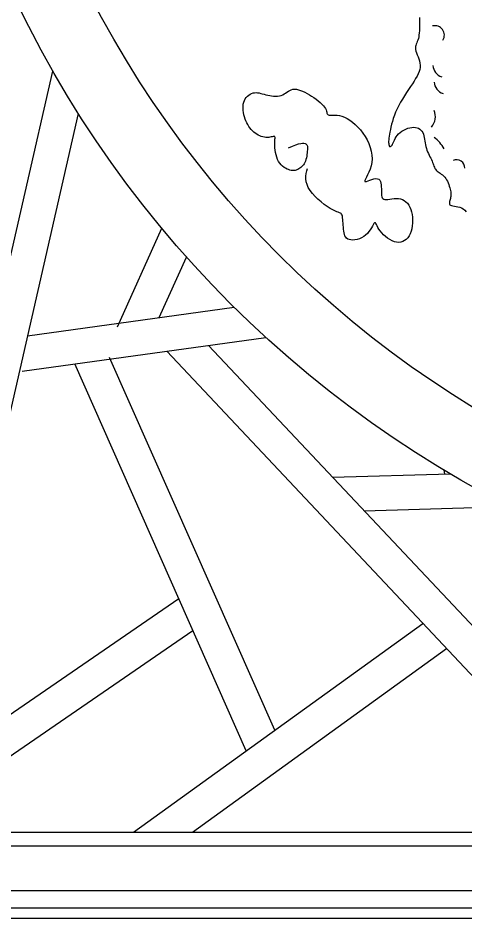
# Model space of a CAD drawing. Extents: x 2475 to 5335, y 627 to 2827.
# Drawn here: x 3329 to 3589, y 1177 to 1701 of the extents above; entities that cross this region are included whole.
import ezdxf

# ---------------------------------------------------------------- set-up
doc = ezdxf.new("R2010")
doc.units = 0
doc.header["$MEASUREMENT"] = 0
for name, color, linetype in [('3', 3, 'CONTINUOUS'), ('4', 4, 'CONTINUOUS'), ('7', 7, 'CONTINUOUS')]:
    doc.layers.add(name, color=color, linetype=linetype)

msp = doc.modelspace()

# ---------------------------------------------------------------- linework, layer by layer
at = {"layer": '3', "linetype": 'ByBlock'}
for p, q in [((3281.09, 1373.94), (3349, 1670.27)), ((3294.09, 1341.16), (3363.85, 1645.55)), ((3386.47, 1521.37), (3412.36, 1578.75)), ((3410.85, 1526.77), (3426.75, 1562.01)), ((3334.2, 1516.18), (3454.44, 1532.79)), ((3331.03, 1495.56), (3472.96, 1515.16)), ((3439.49, 1510.54), (3706.11, 1227.44)), ((3478.05, 1286.67), (3382, 1503.57)), ((3415.18, 1507.18), (3678.64, 1227.44)), ((3461.47, 1274.71), (3361.79, 1499.8)), ((3511.69, 1433.88), (3580.21, 1435.91)), ((3577.07, 1435.82), (3576.74, 1437.96)), ((3530.02, 1414.41), (3614.85, 1416.93)), ((3224.12, 1227.44), (3422.23, 1363.33)), ((3395.94, 1227.44), (3564.27, 1348.87)), ((3259.48, 1227.44), (3430.47, 1344.73)), ((3430.12, 1227.44), (3578.1, 1334.19))]:
    msp.add_line(p, q, dxfattribs=at)
at = {"layer": '3'}
for p, q in [((2474.88, 1219.44), (5334.88, 1219.44)), ((2493.88, 1193.44), (5315.88, 1193.44)), ((2498.88, 1183.44), (5310.88, 1183.44))]:
    msp.add_line(p, q, dxfattribs=at)
for points in [[(3562.3, 1701.41), (3562.3, 1699.74), (3562.3, 1698.13), (3562.29, 1696.58), (3562.27, 1695.11), (3562.22, 1693.72), (3562.14, 1692.41), (3562.02, 1691.2), (3561.86, 1690.09), (3561.64, 1689.09), (3561.36, 1688.19), (3561.05, 1687.38), (3560.73, 1686.63), (3560.44, 1685.91), (3560.19, 1685.2), (3560.02, 1684.47), (3559.96, 1683.69), (3560.04, 1682.83), (3560.26, 1681.89), (3560.6, 1680.86), (3561.02, 1679.75), (3561.47, 1678.59), (3561.9, 1677.39), (3562.28, 1676.15), (3562.56, 1674.9), (3562.7, 1673.65), (3562.66, 1672.4), (3562.44, 1671.16), (3562.06, 1669.9), (3561.54, 1668.61), (3560.87, 1667.27), (3560.08, 1665.88), (3559.17, 1664.41), (3558.17, 1662.86), (3557.08, 1661.22), (3555.93, 1659.49), (3554.75, 1657.69), (3553.56, 1655.84), (3552.38, 1653.95), (3551.25, 1652.04), (3550.2, 1650.13), (3549.24, 1648.22), (3548.4, 1646.34), (3547.68, 1644.49), (3547.06, 1642.69), (3546.53, 1640.95), (3546.08, 1639.27), (3545.7, 1637.68), (3545.38, 1636.17), (3545.11, 1634.77), (3544.88, 1633.48), (3544.69, 1632.3), (3544.54, 1631.23), (3544.43, 1630.26), (3544.36, 1629.4), (3544.34, 1628.65), (3544.37, 1628), (3544.44, 1627.45), (3544.57, 1627), (3544.73, 1626.66), (3544.94, 1626.43), (3545.18, 1626.32), (3545.44, 1626.33), (3545.72, 1626.48), (3546.01, 1626.76), (3546.31, 1627.18), (3546.61, 1627.75), (3546.93, 1628.45), (3547.29, 1629.24), (3547.69, 1630.1), (3548.17, 1631), (3548.73, 1631.92), (3549.39, 1632.83), (3550.17, 1633.71), (3551.09, 1634.52), (3552.11, 1635.27), (3553.21, 1635.92), (3554.37, 1636.49), (3555.55, 1636.94), (3556.73, 1637.28), (3557.88, 1637.49), (3558.97, 1637.57), (3559.98, 1637.49), (3560.89, 1637.28), (3561.72, 1636.94), (3562.47, 1636.47), (3563.12, 1635.89), (3563.69, 1635.21), (3564.17, 1634.43), (3564.57, 1633.57), (3564.88, 1632.64), (3565.12, 1631.65), (3565.31, 1630.6), (3565.48, 1629.53), (3565.65, 1628.44), (3565.82, 1627.34), (3566.03, 1626.25), (3566.3, 1625.19), (3566.63, 1624.16), (3567.03, 1623.16), (3567.46, 1622.2), (3567.92, 1621.28), (3568.38, 1620.38), (3568.83, 1619.51), (3569.25, 1618.68), (3569.63, 1617.86), (3569.95, 1617.08), (3570.23, 1616.32), (3570.48, 1615.59), (3570.73, 1614.9), (3570.99, 1614.25), (3571.28, 1613.63), (3571.62, 1613.06), (3572.03, 1612.54), (3572.52, 1612.06), (3573.08, 1611.62), (3573.7, 1611.18), (3574.35, 1610.74), (3575.01, 1610.28), (3575.68, 1609.77), (3576.34, 1609.2), (3576.96, 1608.54), (3577.54, 1607.8), (3578.06, 1606.97), (3578.54, 1606.09), (3578.96, 1605.17), (3579.34, 1604.22), (3579.66, 1603.28), (3579.93, 1602.37), (3580.16, 1601.49), (3580.33, 1600.67), (3580.46, 1599.91), (3580.54, 1599.19), (3580.58, 1598.51), (3580.57, 1597.86), (3580.52, 1597.24), (3580.42, 1596.63), (3580.29, 1596.03), (3580.13, 1595.43), (3579.96, 1594.85), (3579.81, 1594.28), (3579.71, 1593.75), (3579.69, 1593.26), (3579.79, 1592.83), (3580.02, 1592.46), (3580.43, 1592.17), (3581.02, 1591.96), (3581.78, 1591.8), (3582.66, 1591.66), (3583.64, 1591.5), (3584.68, 1591.3), (3585.73, 1591.01), (3586.77, 1590.6), (3587.76, 1590.04), (3588.66, 1589.3), (3589.49, 1588.4)], [(3486.05, 1625.48), (3488.41, 1626.59), (3490.37, 1627.38), (3491.98, 1627.9), (3493.27, 1628.18), (3494.29, 1628.28), (3495.07, 1628.22), (3495.68, 1628.06), (3496.14, 1627.83), (3496.49, 1627.58), (3496.76, 1627.3), (3496.94, 1626.97), (3497.06, 1626.59), (3497.12, 1626.15), (3497.13, 1625.63), (3497.11, 1625.03), (3497.07, 1624.33), (3497.01, 1623.53), (3496.92, 1622.65), (3496.82, 1621.71), (3496.67, 1620.74), (3496.49, 1619.77), (3496.26, 1618.81), (3495.98, 1617.89), (3495.64, 1617.05), (3495.23, 1616.29), (3494.77, 1615.62), (3494.26, 1615.03), (3493.72, 1614.51), (3493.17, 1614.06), (3492.6, 1613.67), (3492.04, 1613.33), (3491.49, 1613.04), (3490.96, 1612.8), (3490.45, 1612.6), (3489.94, 1612.44), (3489.41, 1612.35), (3488.86, 1612.31), (3488.27, 1612.34), (3487.62, 1612.44), (3486.91, 1612.62), (3486.12, 1612.87), (3485.28, 1613.22), (3484.4, 1613.66), (3483.51, 1614.21), (3482.64, 1614.87), (3481.8, 1615.65), (3481.02, 1616.56), (3480.33, 1617.62), (3479.74, 1618.81), (3479.25, 1620.11), (3478.85, 1621.48), (3478.54, 1622.89), (3478.31, 1624.28), (3478.16, 1625.64), (3478.07, 1626.9), (3478.04, 1628.05), (3478.06, 1629.04), (3478.12, 1629.88), (3478.18, 1630.58), (3478.24, 1631.14), (3478.26, 1631.57), (3478.22, 1631.89), (3478.11, 1632.09), (3477.9, 1632.19), (3477.57, 1632.2), (3477.14, 1632.14), (3476.6, 1632.04), (3475.99, 1631.91), (3475.29, 1631.78), (3474.54, 1631.67), (3473.73, 1631.61), (3472.89, 1631.62), (3472.02, 1631.72), (3471.13, 1631.91), (3470.23, 1632.19), (3469.33, 1632.55), (3468.44, 1632.99), (3467.56, 1633.51), (3466.71, 1634.1), (3465.88, 1634.77), (3465.1, 1635.5), (3464.36, 1636.29), (3463.66, 1637.15), (3463, 1638.07), (3462.4, 1639.05), (3461.84, 1640.09), (3461.33, 1641.19), (3460.88, 1642.34), (3460.48, 1643.54), (3460.14, 1644.78), (3459.87, 1646.04), (3459.7, 1647.31), (3459.61, 1648.56), (3459.63, 1649.78), (3459.76, 1650.95), (3460.02, 1652.06), (3460.4, 1653.09), (3460.91, 1654.03), (3461.51, 1654.88), (3462.2, 1655.63), (3462.95, 1656.27), (3463.76, 1656.8), (3464.6, 1657.21), (3465.45, 1657.49), (3466.31, 1657.64), (3467.18, 1657.67), (3468.06, 1657.61), (3468.96, 1657.47), (3469.88, 1657.27), (3470.84, 1657.03), (3471.84, 1656.76), (3472.89, 1656.49), (3473.99, 1656.23), (3475.12, 1656), (3476.28, 1655.81), (3477.43, 1655.68), (3478.58, 1655.63), (3479.69, 1655.66), (3480.76, 1655.8), (3481.76, 1656.06), (3482.69, 1656.44), (3483.56, 1656.92), (3484.39, 1657.45), (3485.19, 1658.01), (3486, 1658.54), (3486.83, 1659.01), (3487.7, 1659.39), (3488.63, 1659.63), (3489.63, 1659.71), (3490.71, 1659.62), (3491.85, 1659.39), (3493.04, 1659.02), (3494.29, 1658.54), (3495.57, 1657.94), (3496.88, 1657.26), (3498.21, 1656.49), (3499.55, 1655.65), (3500.88, 1654.77), (3502.17, 1653.84), (3503.4, 1652.9), (3504.53, 1651.94), (3505.53, 1651), (3506.39, 1650.08), (3507.08, 1649.2), (3507.58, 1648.37), (3507.92, 1647.6), (3508.15, 1646.91), (3508.31, 1646.29), (3508.46, 1645.76), (3508.63, 1645.32), (3508.87, 1644.99), (3509.23, 1644.77), (3509.73, 1644.66), (3510.4, 1644.64), (3511.2, 1644.65), (3512.14, 1644.66), (3513.21, 1644.64), (3514.4, 1644.53), (3515.69, 1644.3), (3517.09, 1643.91), (3518.58, 1643.33), (3520.14, 1642.55), (3521.74, 1641.59), (3523.35, 1640.45), (3524.95, 1639.13), (3526.51, 1637.64), (3528, 1635.99), (3529.4, 1634.19), (3530.67, 1632.25), (3531.81, 1630.19), (3532.79, 1628.04), (3533.58, 1625.83), (3534.17, 1623.6), (3534.55, 1621.37), (3534.68, 1619.18), (3534.55, 1617.05), (3534.15, 1615.01), (3533.56, 1613.1), (3532.85, 1611.34), (3532.11, 1609.78), (3531.43, 1608.43), (3530.88, 1607.34), (3530.56, 1606.53), (3530.54, 1606.04), (3530.88, 1605.88), (3531.54, 1605.99), (3532.43, 1606.28), (3533.49, 1606.67), (3534.64, 1607.08), (3535.79, 1607.43), (3536.88, 1607.63), (3537.84, 1607.61), (3538.59, 1607.31), (3539.16, 1606.74), (3539.57, 1605.96), (3539.84, 1605.02), (3540, 1603.97), (3540.09, 1602.85), (3540.12, 1601.72), (3540.13, 1600.61), (3540.13, 1599.58), (3540.16, 1598.64), (3540.23, 1597.8), (3540.38, 1597.07), (3540.61, 1596.47), (3540.97, 1595.99), (3541.47, 1595.65), (3542.13, 1595.47), (3542.97, 1595.43), (3543.96, 1595.51), (3545.07, 1595.67), (3546.28, 1595.84), (3547.53, 1596), (3548.81, 1596.09), (3550.07, 1596.07), (3551.28, 1595.9), (3552.42, 1595.53), (3553.48, 1594.97), (3554.44, 1594.24), (3555.31, 1593.34), (3556.07, 1592.29), (3556.73, 1591.09), (3557.29, 1589.77), (3557.72, 1588.32), (3558.04, 1586.77), (3558.23, 1585.15), (3558.3, 1583.48), (3558.26, 1581.8), (3558.09, 1580.14), (3557.8, 1578.53), (3557.39, 1577.01), (3556.86, 1575.6), (3556.21, 1574.34), (3555.45, 1573.23), (3554.59, 1572.3), (3553.63, 1571.55), (3552.58, 1570.99), (3551.45, 1570.64), (3550.25, 1570.51), (3548.99, 1570.6), (3547.68, 1570.93), (3546.35, 1571.47), (3545.02, 1572.18), (3543.72, 1573.03), (3542.48, 1573.99), (3541.33, 1575.02), (3540.3, 1576.1), (3539.41, 1577.18), (3538.69, 1578.23), (3538.11, 1579.22), (3537.65, 1580.11), (3537.28, 1580.87), (3536.97, 1581.47), (3536.69, 1581.86), (3536.42, 1582.01), (3536.12, 1581.89), (3535.77, 1581.48), (3535.36, 1580.81), (3534.87, 1579.96), (3534.3, 1578.96), (3533.63, 1577.89), (3532.86, 1576.79), (3531.98, 1575.72), (3530.97, 1574.75), (3529.84, 1573.91), (3528.61, 1573.22), (3527.32, 1572.68), (3526.02, 1572.28), (3524.73, 1572.03), (3523.51, 1571.93), (3522.38, 1571.98), (3521.39, 1572.17), (3520.56, 1572.51), (3519.89, 1572.99), (3519.35, 1573.6), (3518.94, 1574.32), (3518.62, 1575.15), (3518.39, 1576.07), (3518.22, 1577.09), (3518.1, 1578.18), (3518, 1579.33), (3517.92, 1580.52), (3517.85, 1581.7), (3517.77, 1582.86), (3517.68, 1583.94), (3517.57, 1584.93), (3517.43, 1585.78), (3517.24, 1586.46), (3516.99, 1586.96), (3516.67, 1587.31), (3516.25, 1587.58), (3515.7, 1587.8), (3515, 1588.05), (3514.14, 1588.37), (3513.08, 1588.83), (3511.8, 1589.46), (3510.3, 1590.33), (3508.62, 1591.41), (3506.83, 1592.67), (3505.01, 1594.08), (3503.21, 1595.62), (3501.5, 1597.25), (3499.96, 1598.95), (3498.64, 1600.68), (3497.61, 1602.43), (3496.85, 1604.16), (3496.35, 1605.87), (3496.1, 1607.53), (3496.08, 1609.14), (3496.27, 1610.68), (3496.65, 1612.13), (3497.21, 1613.47)]]:
    msp.add_lwpolyline(points, dxfattribs=at)
for centre, radius, start, end in [((3571.28, 1691.13), 5.49, 328.3316, 103.7782), ((3578.13, 1674.44), 8.17, 186.4764, 249.3296), ((3578.88, 1664.73), 8.17, 186.4764, 249.3296), ((3562.73, 1643.63), 8.85, 317.5285, 24.9618), ((3556.94, 1613.35), 22.95, 30.35, 52.9745), ((3583.85, 1613.73), 4.86, 0.0534, 112.6199)]:
    msp.add_arc(centre, radius, start, end, dxfattribs=at)
at = {"layer": '4'}
msp.add_lwpolyline([(2504.88, 1177.44), (2498.88, 1177.44), (2498.88, 1183.44, -0.679188), (2493.88, 1193.44), (2491.88, 1193.44, 0.366942), (2474.88, 1219.44), (2474.88, 1227.44), (2504.88, 1227.44), (5304.88, 1227.44)], format="xyb", dxfattribs=at)
at = {"layer": '7'}
msp.add_line((2504.88, 1177.44), (5304.88, 1177.44), dxfattribs=at)
for radius in [640, 600]:
    msp.add_circle((3904.88, 1987.44), radius, dxfattribs=at)

doc.saveas('drawing.dxf')
